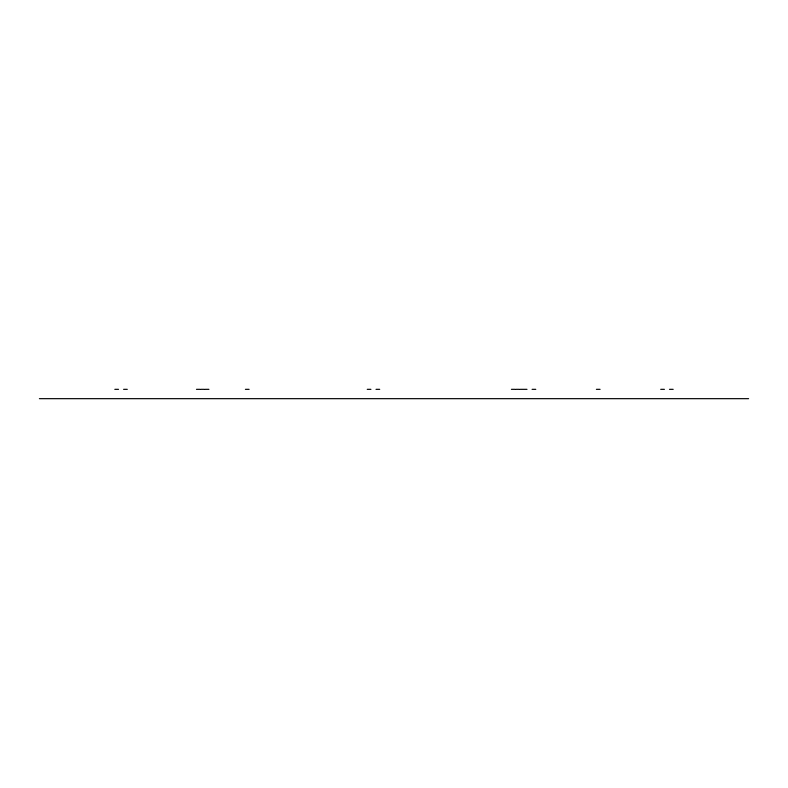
<?xml version="1.0" encoding="UTF-8"?>
<svg xmlns="http://www.w3.org/2000/svg" width="788" height="788" viewBox="0 0 788 788"><rect width="100%" height="100%" fill="white"/><g stroke="black" fill="none" stroke-linecap="round" stroke-linejoin="round"><path stroke-width="1.18" d="M114.821 389.331L118.515 389.331M123.588 389.331L127.282 389.331M196.468 389.331L200.162 389.331M200.851 389.331L204.545 389.331M205.244 389.331L208.938 389.331M245.413 389.331L249.107 389.331M367.238 389.331L370.931 389.331M376.014 389.331L379.708 389.331M511.412 389.331L515.106 389.331M515.795 389.331L519.489 389.331M520.178 389.331L527.005 389.331M532.077 389.331L535.771 389.331M596.398 389.331L600.092 389.331M660.718 389.331L664.412 389.331M669.485 389.331L673.179 389.331M39.4 398.669L748.6 398.669"/></g></svg>
